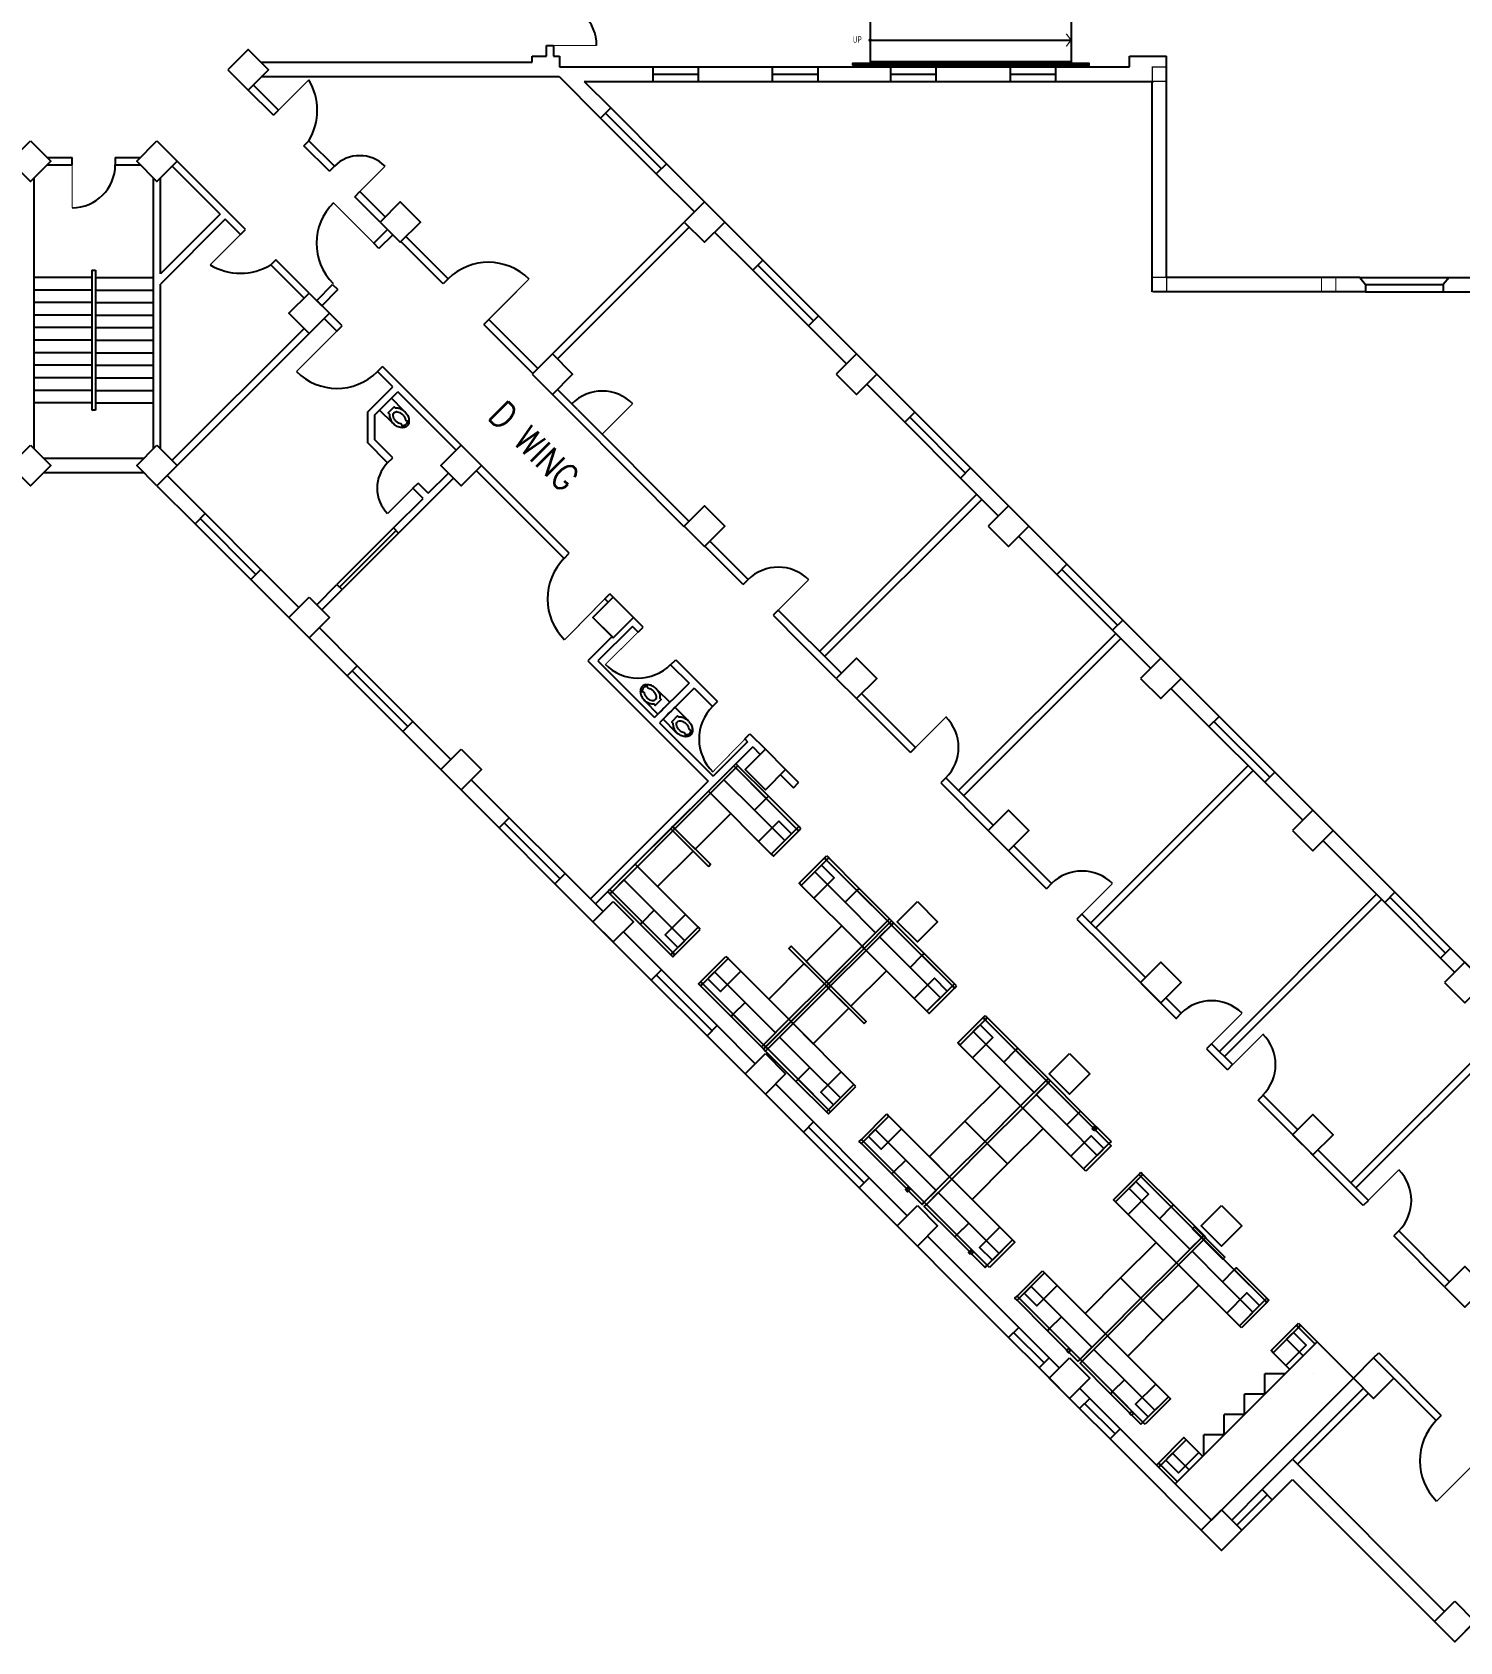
# Model space of a CAD drawing. Header units: inches. Extents: x -3235 to 3296, y 161 to 2924.
# Drawn here: x -1918 to -724, y 188 to 1535 of the extents above; entities that cross this region are included whole.
import ezdxf
from ezdxf.enums import TextEntityAlignment as Align

# ---------------------------------------------------------------- set-up
doc = ezdxf.new("R2010")
doc.units = ezdxf.units.IN
doc.header["$LTSCALE"] = 96
doc.header["$MEASUREMENT"] = 0
doc.layers.get('0').update_dxf_attribs({"linetype": 'CONTINUOUS'})
for name, color, linetype in [('A-ANNO-TEXT', 4, 'CONTINUOUS'), ('A-COLS', 5, 'CONTINUOUS'), ('A-DOOR', 2, 'CONTINUOUS'), ('A-FLOR-HRAL', 1, 'CONTINUOUS'), ('A-FLOR-PFIX', 2, 'CONTINUOUS'), ('A-FLOR-RAMP', 2, 'CONTINUOUS'), ('A-FLOR-STRS', 2, 'CONTINUOUS'), ('A-FURN', 3, 'CONTINUOUS'), ('A-GLAZ', 2, 'CONTINUOUS'), ('A-GLAZ-SILL', 1, 'CONTINUOUS'), ('A-WALL-FULL', 6, 'CONTINUOUS')]:
    doc.layers.add(name, color=color, linetype=linetype)
doc.styles.add('11', font='simplex', dxfattribs={"width": 0.85, "height": 11})
doc.styles.add('ARCHQUIK', font='archquik.shx', dxfattribs={"width": 0.75})

# ---------------------------------------------------------------- blocks, each defined once
blk = doc.blocks.new('P2477016')
for p, q in [((-3.603083, -23.831759), (-3.603083, -23.831759)), ((-2.504894, -21.068753), (-2.504894, -21.068753))]:
    blk.add_line(p, q)
for points in [[(-6.93083, -16.399601, -0.022673), (-7, -14.875), (-7, 0), (-3.020761, 0), (0, 0), (3.020761, 0), (7, 0), (7, -14.875)], [(-6.937926, -16.211212, -0.074934), (-6.387938, -12.562014, -0.085426), (-4.920528, -9.670474, -0.066386), (-3.550098, -8.264603), (-3.550098, -6.711212), (3.449902, -6.711212), (3.449902, -8.264603, -0.066386), (4.820333, -9.670474, -0.085426), (6.287743, -12.562014, -0.111314), (6.709134, -17.991061)], [(3.991504, -23.722377, -0.562484), (3.158962, -23.529526), (2.424162, -21.300368, -0.238976), (2.492058, -20.853364, 0.08035), (3.421006, -18.976205, 0.074934), (3.837731, -16.211212, 0.074934), (3.421006, -13.446218, 0.085426), (2.414145, -11.462194, 0.066386), (1.597345, -10.624271, 0.330534), (-1.69754, -10.624271, 0.066386), (-2.51434, -11.462194, 0.085426), (-3.521201, -13.446218, 0.074934), (-3.937926, -16.211212, 0.074934), (-3.521201, -18.976205, 0.08035), (-2.592253, -20.853364, -0.238976), (-2.524357, -21.300368), (-3.250575, -23.503493, -0.549653), (-4.069149, -23.710095)], [(-4.023967, -23.748064, 0.06085), (-2.498761, -25.015482, 0.143932), (0, -25.75)], [(-2.976493, -22.67201, 0.063273), (-1.687041, -23.754089, 0.143932), (0, -24.25)], [(0, -25.75, 0.143932), (2.498761, -25.015482, 0.107177), (4.949747, -22.564786, 0.077997), (6.431696, -19.212481, 0.065232), (7, -14.875)], [(0, -24.25, 0.143932), (1.687041, -23.754089, 0.059203), (2.902316, -22.750942)]]:
    blk.add_lwpolyline(points, format="xyb")
for centre, radius, start, end in [((5.443363, -16.211212), 12.38129, 180, 197.141641), ((2.746106, -17.043143), 9.558648, 197.141641, 216.672481), ((1.035634, -18.316811), 7.426057, 216.672481, 226.574161)]:
    blk.add_arc(centre, radius, start, end)
blk = doc.blocks.new('WC')
at = {"layer": 'A-FLOR-PFIX', "xscale": -1}
blk.add_blockref('P2477016', (0, 0), dxfattribs=at)
blk = doc.blocks.new('Work Station')
at = {"layer": 'A-FURN'}
for points in [[(-1213.1, 802.4), (-1214.8, 804.2), (-1236, 783), (-1234.3, 781.2)], [(-1162.1, 751.5), (-1213.1, 802.4), (-1234.3, 781.2), (-1183.4, 730.3)], [(-1187.6, 776.9), (-1213.1, 802.4), (-1223, 792.5), (-1197.5, 767)], [(-1211.3, 804.2), (-1213.1, 805.9), (-1214.8, 804.2), (-1213.1, 802.4)], [(-1187.6, 776.9), (-1185.8, 778.7), (-1211.3, 804.2), (-1213.1, 802.4)], [(-1234.3, 781.2), (-1236, 783), (-1265.7, 753.3), (-1264, 751.5)], [(-1217.3, 764.2), (-1234.3, 781.2), (-1264, 751.5), (-1247, 734.5)], [(-1162.1, 751.5), (-1187.6, 776.9), (-1197.5, 767), (-1172, 741.6)], [(-1162.1, 751.5), (-1160.4, 753.3), (-1185.8, 778.7), (-1187.6, 776.9)], [(-1166.4, 747.2), (-1177, 757.9), (-1194, 740.9), (-1183.4, 730.3)], [(-1265.7, 749.7), (-1267.5, 751.5), (-1297.2, 721.8), (-1295.4, 720)], [(-1248.8, 732.8), (-1265.7, 749.7), (-1295.4, 720), (-1278.5, 703.1)], [(-1264, 751.5), (-1265.7, 753.3), (-1267.5, 751.5), (-1265.7, 749.7)], [(-1236, 720), (-1234.3, 721.8), (-1264, 751.5), (-1265.7, 749.7)], [(-1160.4, 749.7), (-1162.1, 751.5), (-1183.4, 730.3), (-1181.6, 728.5)], [(-1158.6, 751.5), (-1160.4, 753.3), (-1162.1, 751.5), (-1160.4, 749.7)], [(-1295.4, 720), (-1297.2, 721.8), (-1318.4, 700.6), (-1316.6, 698.8)], [(-1244.5, 669.1), (-1295.4, 720), (-1316.6, 698.8), (-1265.7, 647.9)], [(-1316.6, 698.8), (-1318.4, 700.6), (-1320.2, 698.8), (-1318.4, 697)], [(-1281.3, 683.3), (-1306.7, 708.7), (-1316.6, 698.8), (-1291.2, 673.4)], [(-1293, 671.6), (-1291.2, 673.4), (-1316.6, 698.8), (-1318.4, 697)], [(-1255.8, 657.8), (-1281.3, 683.3), (-1291.2, 673.4), (-1265.7, 647.9)], [(-1244.5, 669.1), (-1255.1, 679.7), (-1272.1, 662.7), (-1261.5, 652.1)], [(-1267.5, 646.1), (-1265.7, 647.9), (-1291.2, 673.4), (-1293, 671.6)], [(-1242.8, 667.3), (-1244.5, 669.1), (-1265.7, 647.9), (-1264, 646.1)], [(-1264, 646.1), (-1265.7, 647.9), (-1267.5, 646.1), (-1265.7, 644.4)]]:
    blk.add_lwpolyline(points, close=True, dxfattribs=at)

msp = doc.modelspace()

# ---------------------------------------------------------------- linework, layer by layer
at = {"layer": 'A-COLS'}
for points in [[(-1754.7, 1503.1), (-1737.7, 1486.1), (-1720.7, 1503.1), (-1737.7, 1520.1)], [(-1920, 1443.7), (-1903, 1426.7), (-1920, 1409.8), (-1937, 1426.7)], [(-1814.1, 1443.7), (-1797.1, 1426.7), (-1814.1, 1409.8), (-1831, 1426.7)], [(-1627.4, 1375.8), (-1610.4, 1358.9), (-1593.4, 1375.8), (-1610.4, 1392.8)], [(-1372.8, 1375.8), (-1355.9, 1358.9), (-1338.9, 1375.8), (-1355.9, 1392.8)], [(-1686.8, 1316.4), (-1669.8, 1299.5), (-1686.8, 1282.5), (-1703.8, 1299.5)], [(-1500.1, 1248.5), (-1483.1, 1231.6), (-1466.2, 1248.5), (-1483.1, 1265.5)], [(-1245.5, 1248.5), (-1228.6, 1231.6), (-1211.6, 1248.5), (-1228.6, 1265.5)], [(-1920, 1189.1), (-1903, 1172.2), (-1920, 1155.2), (-1937, 1172.2)], [(-1559.5, 1189.1), (-1542.5, 1172.2), (-1559.5, 1155.2), (-1576.5, 1172.2)], [(-1372.8, 1121.3), (-1355.9, 1104.3), (-1338.9, 1121.3), (-1355.9, 1138.2)], [(-1118.3, 1121.3), (-1101.3, 1104.3), (-1084.3, 1121.3), (-1101.3, 1138.2)], [(-1686.8, 1061.9), (-1669.8, 1044.9), (-1686.8, 1027.9), (-1703.8, 1044.9)], [(-1432.2, 1061.9), (-1415.3, 1044.9), (-1432.2, 1027.9), (-1449.2, 1044.9)], [(-1245.5, 994), (-1228.6, 977), (-1211.6, 994), (-1228.6, 1011)], [(-991, 994), (-974, 977), (-957, 994), (-974, 1011)], [(-1559.5, 934.6), (-1542.5, 917.6), (-1559.5, 900.6), (-1576.5, 917.6)], [(-1304.9, 934.6), (-1288, 917.6), (-1304.9, 900.6), (-1321.9, 917.6)], [(-1118.3, 866.7), (-1101.3, 849.7), (-1084.3, 866.7), (-1101.3, 883.7)], [(-863.7, 866.7), (-846.7, 849.7), (-829.8, 866.7), (-846.7, 883.7)], [(-1432.2, 807.3), (-1415.3, 790.3), (-1432.2, 773.4), (-1449.2, 790.3)], [(-1177.7, 807.3), (-1160.7, 790.3), (-1177.7, 773.4), (-1194.6, 790.3)], [(-991, 739.4), (-974, 722.5), (-957, 739.4), (-974, 756.4)], [(-736.4, 739.4), (-719.5, 722.5), (-702.5, 739.4), (-719.5, 756.4)], [(-1304.9, 680), (-1288, 663.1), (-1304.9, 646.1), (-1321.9, 663.1)], [(-1050.4, 680), (-1033.4, 663.1), (-1050.4, 646.1), (-1067.4, 663.1)], [(-863.7, 612.1), (-846.7, 595.2), (-829.8, 612.1), (-846.7, 629.1)], [(-1177.7, 552.8), (-1160.7, 535.8), (-1177.7, 518.8), (-1194.6, 535.8)], [(-923.1, 552.8), (-906.1, 535.8), (-923.1, 518.8), (-940.1, 535.8)], [(-736.4, 484.9), (-719.5, 467.9), (-702.5, 484.9), (-719.5, 501.8)], [(-1050.4, 425.5), (-1033.4, 408.5), (-1050.4, 391.5), (-1067.4, 408.5)], [(-795.8, 425.5), (-778.9, 408.5), (-795.8, 391.5), (-812.8, 408.5)], [(-923.1, 298.2), (-906.1, 281.2), (-923.1, 264.3), (-940.1, 281.2)], [(-727.9, 221.8), (-711, 204.9), (-727.9, 187.9), (-744.9, 204.9)]]:
    msp.add_lwpolyline(points, close=True, dxfattribs=at)
at = {"layer": 'A-COLS', "const_width": 1}
for points in [[(-969.1, 1493.5), (-969.1, 1505.5), (-981.1, 1505.5), (-981.1, 1493.5)], [(-969.1, 1317.5), (-969.1, 1329.5), (-981.1, 1329.5), (-981.1, 1317.5)], [(-827.5, 1317.5), (-827.5, 1329.5), (-839.5, 1329.5), (-839.5, 1317.5)]]:
    msp.add_lwpolyline(points, close=True, dxfattribs=at)
at = {"layer": 'A-COLS'}
for points in [[(-1814.1, 1155.2), (-1831, 1172.2), (-1814.1, 1189.1)], [(-1814.1, 1189.1), (-1797.1, 1172.2), (-1814.1, 1155.2)]]:
    msp.add_lwpolyline(points, dxfattribs=at)
at = {"layer": 'A-DOOR'}
for points, const_width in [([(-1482.1, 1523.5), (-1446.1, 1523.5)], 1), ([(-1712.4, 1469.3), (-1686.9, 1494.8)], 1), ([(-1885, 1423.7), (-1885, 1387.7)], 1), ([(-1644.4, 1401.3), (-1623.1, 1422.5)], 1), ([(-1632.5, 1358), (-1666.4, 1391.9)], 1), ([(-1744.2, 1365.3), (-1769.6, 1339.9)], 1), ([(-1536.6, 1294.1), (-1502.7, 1328)], 1), ([(-1663.4, 1284.6), (-1697.4, 1250.7)], 1), ([(-1441.4, 1198.3), (-1416, 1223.8)], 1), ([(-1599.8, 1153.1), (-1621, 1131.9)], 1), ([(-1294.1, 1051), (-1268.6, 1076.5)], 1), ([(-1439.3, 1060.5), (-1472.9, 1026.2)], 1), ([(-1411.4, 1032.6), (-1438.8, 1005.7)], 0.8), ([(-1179.2, 936.2), (-1153.8, 961.6)], 1), ([(-1322, 943.2), (-1348.9, 915.7)], 0.8), ([(-1039.9, 796.8), (-1014.5, 822.2)], 1), ([(-931.4, 688.3), (-905.9, 713.8)], 1), ([(-913.9, 670.8), (-888.4, 696.2)], 1), ([(-800.2, 557.2), (-774.8, 582.6)], 1), ([(-709.2, 339.4), (-743.2, 305.4)], 1)]:
    msp.add_lwpolyline(points, dxfattribs=dict(at, const_width=const_width))
for points in [[(-887, 395.1), (-887, 412)], [(-870.1, 412), (-887, 412)], [(-904, 378.1), (-904, 395.1)], [(-887, 395.1), (-904, 395.1)], [(-921, 361.1), (-921, 378.1)], [(-904, 378.1), (-921, 378.1)], [(-938, 344.2), (-938, 361.1)], [(-921, 361.1), (-938, 361.1)]]:
    msp.add_lwpolyline(points, dxfattribs=at)
for centre, radius, start, end in [((-1482.1, 1523.5), 36, 0, 90), ((-1729.3, 1469.3), 49.4, 328.9978, 31.0022), ((-1644.4, 1401.3), 30, 45, 135), ((-1885, 1423.7), 36, 270, 0), ((-1632.5, 1358), 48, 135, 224.5677), ((-1744.2, 1382.3), 49.4, 238.9978, 301.0022), ((-1536.6, 1294.1), 48, 45, 134.5677), ((-1663.4, 1284.6), 48, 225, 314.5677), ((-1441.4, 1198.3), 36, 45, 135), ((-1599.8, 1153.1), 30, 135, 225), ((-1439.3, 1060.5), 48, 134.9984, 225.6054), ((-1294.1, 1051), 36, 45, 135), ((-1411.4, 1032.6), 38.4, 224.3946, 315.05), ((-1322, 943.2), 38.4, 134.95, 225.6054), ((-1179.2, 936.2), 36, 315, 45), ((-1039.9, 796.8), 36, 45, 135), ((-931.4, 688.3), 36, 45, 135), ((-913.9, 670.8), 36, 315, 45), ((-800.2, 557.2), 36, 315, 45), ((-709.2, 339.4), 48, 135.4323, 225)]:
    msp.add_arc(centre, radius, start, end, dxfattribs=at)
at = {"layer": 'A-FLOR-HRAL'}
msp.add_lwpolyline([(-1232.1, 1507), (-1034, 1507), (-1034, 1508.5), (-1232.1, 1508.5)], close=True, dxfattribs=at)
at = {"layer": 'A-FLOR-RAMP'}
msp.add_line((-1217.1, 1528), (-1049.1, 1528), dxfattribs=at)
at = {"layer": 'A-FLOR-RAMP', "const_width": 1.5}
msp.add_lwpolyline([(-1217.9, 1528, 1), (-1216.4, 1528, 1)], format="xyb", close=True, dxfattribs=at)
at = {"layer": 'A-FLOR-RAMP', "const_width": 1}
for points in [[(-1049.1, 1528), (-1053.1, 1533.3)], [(-1049.1, 1528), (-1053.1, 1522.7)]]:
    msp.add_lwpolyline(points, dxfattribs=at)
at = {"layer": 'A-FLOR-STRS'}
for p, q in [((-1217.1, 1547.5), (-1217.1, 1508.5)), ((-1049.1, 1547.5), (-1049.1, 1508.5)), ((-1217.1, 1510), (-1049.1, 1510)), ((-1217.1, 1507), (-1217.1, 1505.5)), ((-1049.1, 1507), (-1049.1, 1505.5)), ((-1868.5, 1335.5), (-1868.5, 1218.5)), ((-1868.5, 1335.5), (-1865.5, 1335.5)), ((-1865.5, 1335.5), (-1865.5, 1218.5)), ((-1868.5, 1329.4), (-1917, 1329.4)), ((-1865.5, 1329.4), (-1817.1, 1329.4)), ((-1868.5, 1318.9), (-1917, 1318.9)), ((-1868.5, 1308.4), (-1917, 1308.4)), ((-1865.5, 1318.9), (-1817.1, 1318.9)), ((-1865.5, 1308.4), (-1817.1, 1308.4)), ((-1868.5, 1297.9), (-1917, 1297.9)), ((-1865.5, 1297.9), (-1817.1, 1297.9)), ((-1868.5, 1287.4), (-1917, 1287.4)), ((-1865.5, 1287.4), (-1817.1, 1287.4)), ((-1868.5, 1276.9), (-1917, 1276.9)), ((-1868.5, 1266.4), (-1917, 1266.4)), ((-1865.5, 1276.9), (-1817.1, 1276.9)), ((-1865.5, 1266.4), (-1817.1, 1266.4)), ((-1868.5, 1255.9), (-1917, 1255.9)), ((-1865.5, 1255.9), (-1817.1, 1255.9)), ((-1868.5, 1245.4), (-1917, 1245.4)), ((-1865.5, 1245.4), (-1817.1, 1245.4)), ((-1868.5, 1234.9), (-1917, 1234.9)), ((-1865.5, 1234.9), (-1817.1, 1234.9)), ((-1868.5, 1224.4), (-1917, 1224.4)), ((-1865.5, 1218.5), (-1868.5, 1218.5)), ((-1865.5, 1224.4), (-1817.1, 1224.4))]:
    msp.add_line(p, q, dxfattribs=at)
at = {"layer": 'A-FURN'}
for points in [[(-1122.7, 710.1), (-1121, 708.3), (-1142.2, 687.1), (-1143.9, 688.9)], [(-1121, 708.3), (-1070, 657.4), (-1091.3, 636.2), (-1142.2, 687.1)], [(-1125.2, 704.1), (-1114.6, 693.5), (-1131.6, 676.5), (-1142.2, 687.1)], [(-1121, 708.3), (-1095.5, 682.8), (-1105.4, 672.9), (-1130.9, 698.4)], [(-1121, 711.8), (-1119.2, 710.1), (-1121, 708.3), (-1122.7, 710.1)], [(-1121, 708.3), (-1119.2, 710.1), (-1093.7, 684.6), (-1095.5, 682.8)], [(-1095.5, 682.8), (-1070, 657.4), (-1079.9, 647.5), (-1105.4, 672.9)], [(-1095.5, 682.8), (-1093.7, 684.6), (-1068.3, 659.2), (-1070, 657.4)], [(-1108.2, 653.1), (-1091.3, 636.2), (-1121, 606.5), (-1137.9, 623.5)], [(-1070, 657.4), (-1068.3, 655.6), (-1089.5, 634.4), (-1091.3, 636.2)], [(-1089.5, 634.4), (-1091.3, 636.2), (-1070, 657.4), (-1068.3, 655.6)], [(-1038.6, 583.5), (-1089.5, 634.4), (-1068.3, 655.6), (-1017.4, 604.7)], [(-1052.7, 620.3), (-1078.2, 645.7), (-1068.3, 655.6), (-1042.8, 630.2)], [(-1068.3, 659.2), (-1066.5, 657.4), (-1068.3, 655.6), (-1070, 657.4)], [(-1068.3, 655.6), (-1070, 657.4), (-1068.3, 659.2), (-1066.5, 657.4)], [(-1041.1, 631.9), (-1042.8, 630.2), (-1068.3, 655.6), (-1066.5, 657.4)], [(-1091.3, 636.2), (-1089.5, 634.4), (-1119.2, 604.7), (-1121, 606.5)], [(-1119.2, 604.7), (-1121, 606.5), (-1091.3, 636.2), (-1089.5, 634.4)], [(-1102.2, 587.7), (-1119.2, 604.7), (-1089.5, 634.4), (-1072.5, 617.4)], [(-1203.3, 629.5), (-1201.6, 627.7), (-1222.8, 606.5), (-1224.5, 608.2)], [(-1201.6, 627.7), (-1150.7, 576.8), (-1171.9, 555.6), (-1222.8, 606.5)], [(-1201.6, 627.7), (-1191, 617.1), (-1207.9, 600.1), (-1218.5, 610.7)], [(-1137.9, 623.5), (-1121, 606.5), (-1150.7, 576.8), (-1167.6, 593.8)], [(-1027.3, 594.8), (-1052.7, 620.3), (-1042.8, 630.2), (-1017.4, 604.7)], [(-1015.6, 606.5), (-1017.4, 604.7), (-1042.8, 630.2), (-1041.1, 631.9)], [(-1224.5, 608.2), (-1222.8, 606.5), (-1224.5, 604.7), (-1226.3, 606.5)], [(-1224.5, 604.7), (-1222.8, 606.5), (-1197.3, 581), (-1199.1, 579.3)], [(-1212.9, 616.4), (-1187.4, 590.9), (-1197.3, 581), (-1222.8, 606.5)], [(-1121, 606.5), (-1119.2, 604.7), (-1148.9, 575), (-1150.7, 576.8)], [(-1148.9, 575), (-1150.7, 576.8), (-1121, 606.5), (-1119.2, 604.7)], [(-1038.6, 583.5), (-1049.2, 594.1), (-1032.2, 611.1), (-1021.6, 600.5)], [(-1029.6, 615.4), (-1031.3, 617.1), (-1029.6, 618.9), (-1027.8, 617.1)], [(-1131.9, 558), (-1148.9, 575), (-1119.2, 604.7), (-1102.2, 587.7)], [(-1036.8, 581.7), (-1038.6, 583.5), (-1017.4, 604.7), (-1015.6, 602.9)], [(-1199.1, 579.3), (-1197.3, 581), (-1171.9, 555.6), (-1173.6, 553.8)], [(-1187.4, 590.9), (-1162, 565.5), (-1171.9, 555.6), (-1197.3, 581)], [(-990.6, 580.7), (-988.9, 578.9), (-990.6, 577.1), (-992.4, 578.9)], [(-1185.8, 568), (-1184.1, 566.2), (-1185.8, 564.5), (-1187.6, 566.2)], [(-1185.8, 564.5), (-1187.6, 566.2), (-1185.8, 568), (-1184.1, 566.2)], [(-1150.7, 576.8), (-1148.9, 575), (-1170.1, 553.8), (-1171.9, 555.6)], [(-1170.1, 553.8), (-1171.9, 555.6), (-1150.7, 576.8), (-1148.9, 575)], [(-1119.2, 502.9), (-1170.1, 553.8), (-1148.9, 575), (-1098, 524.1)], [(-992.4, 578.9), (-990.6, 577.1), (-1011.8, 555.9), (-1013.6, 557.7)], [(-990.6, 577.1), (-939.7, 526.2), (-960.9, 505), (-1011.8, 555.9)], [(-994.9, 572.9), (-984.3, 562.3), (-1001.2, 545.3), (-1011.8, 555.9)], [(-990.6, 577.1), (-965.2, 551.7), (-975.1, 541.8), (-1000.5, 567.2)], [(-990.6, 577.1), (-988.9, 578.9), (-963.4, 553.5), (-965.2, 551.7)], [(-1144.6, 528.3), (-1146.4, 526.6), (-1171.9, 552), (-1170.1, 553.8)], [(-1144.6, 528.3), (-1170.1, 553.8), (-1160.2, 563.7), (-1134.7, 538.2)], [(-965.2, 551.7), (-963.4, 553.5), (-937.9, 528), (-939.7, 526.2)], [(-965.2, 551.7), (-939.7, 526.2), (-949.6, 516.3), (-975.1, 541.8)], [(-1119.2, 502.9), (-1121, 501.1), (-1146.4, 526.6), (-1144.6, 528.3)], [(-1119.2, 502.9), (-1144.6, 528.3), (-1134.7, 538.2), (-1109.3, 512.8)], [(-1114.9, 507.1), (-1125.6, 517.7), (-1108.6, 534.7), (-1098, 524.1)], [(-939.7, 526.2), (-937.9, 524.5), (-959.2, 503.3), (-960.9, 505)], [(-959.2, 503.3), (-960.9, 505), (-939.7, 526.2), (-937.9, 524.5)], [(-920.3, 509.7), (-922.1, 507.9), (-947.5, 533.3), (-945.8, 535.1)], [(-937.9, 528), (-936.2, 526.2), (-937.9, 524.5), (-939.7, 526.2)], [(-937.9, 524.5), (-939.7, 526.2), (-937.9, 528), (-936.2, 526.2)], [(-1133.2, 511.8), (-1134.9, 513.5), (-1133.2, 515.3), (-1131.4, 513.5)], [(-1117.4, 501.1), (-1119.2, 502.9), (-1098, 524.1), (-1096.2, 522.3)], [(-977.9, 522), (-960.9, 505), (-990.6, 475.3), (-1007.6, 492.3)], [(-908.2, 452.3), (-959.2, 503.3), (-937.9, 524.5), (-887, 473.6)], [(-922.4, 489.1), (-947.8, 514.6), (-937.9, 524.5), (-912.5, 499)], [(-1073, 498.3), (-1071.2, 496.5), (-1092.4, 475.3), (-1094.2, 477.1)], [(-960.9, 505), (-959.2, 503.3), (-988.9, 473.6), (-990.6, 475.3)], [(-988.9, 473.6), (-990.6, 475.3), (-960.9, 505), (-959.2, 503.3)], [(-971.9, 456.6), (-988.9, 473.6), (-959.2, 503.3), (-942.2, 486.3)], [(-896.9, 463.7), (-922.4, 489.1), (-912.5, 499), (-887, 473.6)], [(-885.3, 475.3), (-887, 473.6), (-912.5, 499), (-910.7, 500.8)], [(-1071.2, 496.5), (-1020.3, 445.6), (-1041.5, 424.4), (-1092.4, 475.3)], [(-1082.5, 485.2), (-1057.1, 459.8), (-1067, 449.9), (-1092.4, 475.3)], [(-1071.2, 496.5), (-1060.6, 485.9), (-1077.6, 469), (-1088.2, 479.6)], [(-1007.6, 492.3), (-990.6, 475.3), (-1020.3, 445.6), (-1037.3, 462.6)], [(-1094.2, 477.1), (-1092.4, 475.3), (-1094.2, 473.6), (-1096, 475.3)], [(-1094.2, 473.6), (-1092.4, 475.3), (-1067, 449.9), (-1068.8, 448.1)], [(-990.6, 475.3), (-988.9, 473.6), (-1018.6, 443.9), (-1020.3, 445.6)], [(-1018.6, 443.9), (-1020.3, 445.6), (-990.6, 475.3), (-988.9, 473.6)], [(-1001.6, 426.9), (-1018.6, 443.9), (-988.9, 473.6), (-971.9, 456.6)], [(-908.2, 452.3), (-918.8, 462.9), (-901.9, 479.9), (-891.3, 469.3)], [(-906.5, 450.6), (-908.2, 452.3), (-887, 473.6), (-885.3, 471.8)], [(-885.3, 471.8), (-887, 473.6), (-885.3, 475.3), (-883.5, 473.6)], [(-1057.1, 459.8), (-1031.6, 434.3), (-1041.5, 424.4), (-1067, 449.9)], [(-1068.8, 448.1), (-1067, 449.9), (-1041.5, 424.4), (-1043.3, 422.6)], [(-1020.3, 445.6), (-1018.6, 443.9), (-1039.8, 422.6), (-1041.5, 424.4)], [(-1039.8, 422.6), (-1041.5, 424.4), (-1020.3, 445.6), (-1018.6, 443.9)], [(-860.5, 452.7), (-858.8, 450.9), (-880, 429.7), (-881.7, 431.5)], [(-863, 446.7), (-852.4, 436.1), (-869.4, 419.1), (-880, 429.7)], [(-858.8, 454.5), (-857, 452.7), (-858.8, 450.9), (-860.5, 452.7)], [(-1051.1, 433.3), (-1049.4, 431.5), (-1051.1, 429.8), (-1052.9, 431.5)], [(-1051.1, 429.8), (-1052.9, 431.5), (-1051.1, 433.3), (-1049.4, 431.5)], [(-988.9, 371.7), (-1039.8, 422.6), (-1018.6, 443.9), (-967.6, 392.9)], [(-1014.3, 397.2), (-1039.8, 422.6), (-1029.9, 432.5), (-1004.4, 407.1)], [(-1014.3, 397.2), (-1016.1, 395.4), (-1041.5, 420.9), (-1039.8, 422.6)], [(-988.9, 371.7), (-1014.3, 397.2), (-1004.4, 407.1), (-979, 381.6)], [(-846.4, 412.4), (-846.4, 412.4)], [(-988.9, 371.7), (-990.6, 370), (-1016.1, 395.4), (-1014.3, 397.2)], [(-984.6, 376), (-995.2, 386.6), (-978.2, 403.5), (-967.6, 392.9)], [(-987.1, 370), (-988.9, 371.7), (-967.6, 392.9), (-965.9, 391.2)], [(-998.4, 377.1), (-1000.2, 378.8), (-998.4, 380.6), (-996.7, 378.8)], [(-975.8, 337.4), (-974, 335.7), (-952.8, 356.9), (-954.6, 358.7)], [(-969.8, 339.9), (-959.2, 329.3), (-942.2, 346.3), (-952.8, 356.9)], [(-977.6, 335.7), (-975.8, 333.9), (-974, 335.7), (-975.8, 337.4)]]:
    msp.add_lwpolyline(points, close=True, dxfattribs=at)
for points in [[(-866.2, 415.9), (-880, 429.7), (-858.8, 450.9), (-845, 437.1)], [(-854.9, 427.2), (-868.7, 441), (-858.8, 450.9), (-845, 437.1)], [(-845, 437.1), (-858.8, 450.9), (-857, 452.7), (-843.2, 438.9)], [(-812.8, 408.5), (-843.2, 438.9), (-962, 320.1), (-931.6, 289.7)], [(-931.6, 289.7), (-812.8, 408.5)], [(-939, 343.1), (-952.8, 356.9), (-974, 335.7), (-960.2, 321.9)], [(-950.3, 331.8), (-964.1, 345.6), (-974, 335.7), (-960.2, 321.9)], [(-960.2, 321.9), (-974, 335.7), (-975.8, 333.9), (-962, 320.1)]]:
    msp.add_lwpolyline(points, dxfattribs=at)
at = {"layer": 'A-GLAZ'}
for p, q in [((-1399.1, 1499.5), (-1361.1, 1499.5)), ((-1299.1, 1499.5), (-1261.1, 1499.5)), ((-1200.1, 1499.5), (-1162.1, 1499.5)), ((-1100.1, 1499.5), (-1062.1, 1499.5)), ((-1438.6, 1467), (-1391.9, 1420.4)), ((-1311.3, 1339.8), (-1264.6, 1293.1)), ((-802.5, 1323.5), (-737.5, 1323.5)), ((-1184, 1212.5), (-1137.4, 1165.8)), ((-1778, 1127.6), (-1731.3, 1081)), ((-1613.9, 1117.7), (-1661.3, 1070.4)), ((-1056.7, 1085.2), (-1010.1, 1038.5)), ((-1650.7, 1000.4), (-1604, 953.7)), ((-929.5, 957.9), (-882.8, 911.3)), ((-1523.4, 873.1), (-1476.8, 826.4)), ((-782.3, 810.8), (-735.6, 764.1)), ((-1396.2, 745.8), (-1349.5, 699.1)), ((-1268.9, 618.5), (-1222.2, 571.8)), ((-1097.1, 446.7), (-1071.6, 421.2)), ((-1037.7, 387.3), (-1012.2, 361.8)), ((-884.9, 310.9), (-910.4, 285.5))]:
    msp.add_line(p, q, dxfattribs=at)
at = {"layer": 'A-GLAZ-SILL'}
for p, q in [((-1399.1, 1505.5), (-1361.1, 1505.5)), ((-1299.1, 1505.5), (-1261.1, 1505.5)), ((-1200.1, 1505.5), (-1162.1, 1505.5)), ((-1100.1, 1505.5), (-1062.1, 1505.5)), ((-1399.1, 1493.5), (-1361.1, 1493.5)), ((-1299.1, 1493.5), (-1261.1, 1493.5)), ((-1200.1, 1493.5), (-1162.1, 1493.5)), ((-1100.1, 1493.5), (-1062.1, 1493.5)), ((-1434.3, 1471.3), (-1387.7, 1424.6)), ((-1442.8, 1462.8), (-1396.2, 1416.1)), ((-1315.5, 1335.5), (-1268.9, 1288.9)), ((-1307.1, 1344), (-1260.4, 1297.3)), ((-807.5, 1329.5), (-732.5, 1329.5)), ((-802.5, 1317.5), (-737.5, 1317.5)), ((-1179.8, 1216.7), (-1133.1, 1170.1)), ((-1188.3, 1208.2), (-1141.6, 1161.6)), ((-1773.8, 1131.9), (-1727.1, 1085.2)), ((-1782.2, 1123.4), (-1735.6, 1076.7)), ((-1616.1, 1119.9), (-1663.4, 1072.5)), ((-1611.8, 1115.6), (-1659.2, 1068.2)), ((-1061, 1081), (-1014.3, 1034.3)), ((-1052.5, 1089.4), (-1005.8, 1042.8)), ((-1646.5, 1004.6), (-1599.8, 957.9)), ((-1655, 996.1), (-1608.3, 949.4)), ((-925.2, 962.2), (-878.6, 915.5)), ((-933.7, 953.7), (-887, 907)), ((-1519.2, 877.3), (-1472.5, 830.6)), ((-1527.7, 868.8), (-1481, 822.2)), ((-778.1, 815), (-731.4, 768.3)), ((-786.5, 806.5), (-739.9, 759.9)), ((-1400.4, 741.5), (-1353.7, 694.9)), ((-1391.9, 750), (-1345.2, 703.4)), ((-1264.6, 622.8), (-1218, 576.1)), ((-1273.1, 614.3), (-1226.5, 567.6)), ((-1092.8, 450.9), (-1067.4, 425.5)), ((-1101.3, 442.4), (-1075.8, 417)), ((-1033.4, 391.5), (-1008, 366.1)), ((-1041.9, 383), (-1016.4, 357.6)), ((-889.2, 315.2), (-914.6, 289.7)), ((-880.7, 306.7), (-906.1, 281.2))]:
    msp.add_line(p, q, dxfattribs=at)
at = {"layer": 'A-WALL-FULL'}
for p, q in [((-1488.1, 1514.5), (-1488.1, 1523.5)), ((-1488.1, 1523.5), (-1482.3, 1523.5)), ((-1482.1, 1523.5), (-1482.1, 1514.5)), ((-1726.6, 1509.5), (-1500.1, 1509.5)), ((-1500.1, 1514.5), (-1488.1, 1514.5)), ((-1500.1, 1509.5), (-1500.1, 1514.5)), ((-1482.1, 1514.5), (-1477.1, 1514.5)), ((-1477.1, 1514.5), (-1477.1, 1505.5)), ((-1000.1, 1514.5), (-969.1, 1514.5)), ((-1000.1, 1505.5), (-1000.1, 1514.5)), ((-969.1, 1329.5), (-969.1, 1514.5)), ((-1726.8, 1497.5), (-1477.6, 1497.5)), ((-1477.6, 1497.5), (-1442.8, 1462.8)), ((-1477.1, 1505.5), (-1399.1, 1505.5)), ((-1399.1, 1505.5), (-1399.1, 1493.5)), ((-1361.1, 1505.5), (-1299.1, 1505.5)), ((-1361.1, 1505.5), (-1361.1, 1493.5)), ((-1299.1, 1505.5), (-1299.1, 1493.5)), ((-1261.1, 1505.5), (-1200.1, 1505.5)), ((-1261.1, 1505.5), (-1261.1, 1493.5)), ((-1200.1, 1505.5), (-1200.1, 1493.5)), ((-1162.1, 1505.5), (-1100.1, 1505.5)), ((-1162.1, 1505.5), (-1162.1, 1493.5)), ((-1100.1, 1505.5), (-1100.1, 1493.5)), ((-1062.1, 1505.5), (-1000.1, 1505.5)), ((-1062.1, 1505.5), (-1062.1, 1493.5)), ((-1716.6, 1465.1), (-1737.7, 1486.1)), ((-1712.4, 1469.3), (-1733.4, 1490.4)), ((-1456.6, 1493.5), (-1434.3, 1471.3)), ((-1456.6, 1493.5), (-1399.1, 1493.5)), ((-1361.1, 1493.5), (-1299.1, 1493.5)), ((-1261.1, 1493.5), (-1200.1, 1493.5)), ((-1162.1, 1493.5), (-1100.1, 1493.5)), ((-1062.1, 1493.5), (-980.1, 1493.5)), ((-981.1, 1317.5), (-981.1, 1493.5)), ((-1716.6, 1465.1), (-1712.4, 1469.3)), ((-1434.3, 1471.3), (-1442.8, 1462.8)), ((-1691.2, 1439.6), (-1686.9, 1443.8)), ((-1686.9, 1443.8), (-1665.6, 1422.5)), ((-1906, 1429.7), (-1885, 1429.7)), ((-1885, 1423.7), (-1885, 1429.7)), ((-1849, 1429.7), (-1849, 1423.7)), ((-1849, 1429.7), (-1828, 1429.7)), ((-1669.8, 1418.3), (-1691.2, 1439.6)), ((-1906, 1423.7), (-1885, 1423.7)), ((-1849, 1423.7), (-1828, 1423.7)), ((-1761.2, 1382.3), (-1801.3, 1422.5)), ((-1739.9, 1369.6), (-1797.1, 1426.7)), ((-1669.8, 1418.3), (-1665.6, 1422.5)), ((-1387.7, 1424.6), (-1396.2, 1416.1)), ((-1396.2, 1416.1), (-1364.3, 1384.3)), ((-1387.7, 1424.6), (-1307.1, 1344)), ((-1917, 1412.8), (-1917, 1186.1)), ((-1817.1, 1186.1), (-1817.1, 1412.8)), ((-1811.1, 1332.4), (-1811.1, 1412.8)), ((-1648.6, 1397), (-1644.4, 1401.3)), ((-1644.4, 1401.3), (-1623.1, 1380.1)), ((-1627.4, 1375.8), (-1648.6, 1397)), ((-1761.2, 1382.3), (-1811.1, 1332.4)), ((-1756.9, 1378.1), (-1811.1, 1323.9)), ((-1744.2, 1365.3), (-1756.9, 1378.1)), ((-1483.1, 1265.5), (-1372.8, 1375.8)), ((-1744.2, 1365.3), (-1739.9, 1369.6)), ((-1621, 1369.5), (-1632.5, 1358)), ((-1616.8, 1365.2), (-1628.3, 1353.7)), ((-1616.8, 1365.2), (-1621, 1369.5)), ((-1570.3, 1328.3), (-1605.7, 1363.6)), ((-1478.9, 1261.3), (-1368.6, 1371.6)), ((-1347.4, 1367.3), (-1315.5, 1335.5)), ((-1628.3, 1353.7), (-1632.5, 1358)), ((-1574.5, 1324), (-1609.9, 1359.4)), ((-1714.5, 1344.1), (-1718.7, 1339.9)), ((-1718.7, 1339.9), (-1691, 1312.2)), ((-1686.8, 1316.4), (-1714.5, 1344.1)), ((-1307.1, 1344), (-1315.5, 1335.5)), ((-1811.1, 1186.1), (-1811.1, 1323.9)), ((-1680.4, 1310.1), (-1667.1, 1323.4)), ((-1667.1, 1323.4), (-1662.8, 1319.2)), ((-1570.3, 1328.3), (-1574.5, 1324)), ((-807.5, 1329.5), (-969.1, 1329.5)), ((-807.5, 1329.5), (-802.5, 1323.5)), ((-802.5, 1323.5), (-802.5, 1317.5)), ((-732.5, 1329.5), (-737.5, 1323.5)), ((-737.5, 1323.5), (-737.5, 1317.5)), ((-732.5, 1329.5), (-678.5, 1329.5)), ((-1680.4, 1310.1), (-1676.2, 1305.8)), ((-1676.2, 1305.8), (-1662.8, 1319.2)), ((-802.5, 1317.5), (-980.1, 1317.5)), ((-737.5, 1317.5), (-673.5, 1317.5)), ((-1663.4, 1284.6), (-1674.1, 1295.2)), ((-1659.2, 1288.9), (-1669.8, 1299.5)), ((-1536.4, 1294.3), (-1540.6, 1290.1)), ((-1495.3, 1253.3), (-1536.4, 1294.3)), ((-1260.4, 1297.3), (-1268.9, 1288.9)), ((-1260.4, 1297.3), (-1179.8, 1216.7)), ((-1801.3, 1176.4), (-1691, 1286.7)), ((-1797.1, 1172.2), (-1686.8, 1282.5)), ((-1663.4, 1284.6), (-1659.2, 1288.9)), ((-1499.6, 1249.1), (-1540.6, 1290.1)), ((-1268.9, 1288.9), (-1237.1, 1257)), ((-1629.5, 1250.7), (-1625.3, 1254.9)), ((-1469, 1098.6), (-1625.3, 1254.9)), ((-1616.8, 1237.9), (-1629.5, 1250.7)), ((-1220.1, 1240.1), (-1188.3, 1208.2)), ((-1638, 1216.7), (-1616.8, 1237.9)), ((-1632, 1214.2), (-1612.5, 1233.7)), ((-1563.7, 1184.9), (-1612.5, 1233.7)), ((-1483.1, 1231.6), (-1466.3, 1214.7)), ((-1462.1, 1219), (-1478.9, 1235.8)), ((-1638, 1216.7), (-1638, 1191.3)), ((-1632, 1214.2), (-1632, 1193.8)), ((-1466.3, 1214.7), (-1373.1, 1121)), ((-1462.1, 1219), (-1368.8, 1125.3)), ((-1179.8, 1216.7), (-1188.3, 1208.2)), ((-1621, 1174.3), (-1638, 1191.3)), ((-1616.8, 1178.5), (-1632, 1193.8)), ((-1909, 1178.2), (-1825, 1178.2)), ((-1621, 1174.3), (-1616.8, 1178.5)), ((-1909, 1166.2), (-1825, 1166.2)), ((-1805.6, 1163.7), (-1773.8, 1131.9)), ((-1611.8, 1115.6), (-1565.9, 1161.6)), ((-1587.1, 1148.8), (-1570.1, 1165.8)), ((-1570.1, 1165.8), (-1565.9, 1161.6)), ((-1473.2, 1094.4), (-1546.8, 1167.9)), ((-1133.1, 1170.1), (-1141.6, 1161.6)), ((-1141.6, 1161.6), (-1109.8, 1129.8)), ((-1133.1, 1170.1), (-1052.5, 1089.4)), ((-1814.1, 1155.2), (-1782.2, 1123.4)), ((-1599.8, 1153.1), (-1595.6, 1157.3)), ((-1591.3, 1144.6), (-1599.8, 1153.1)), ((-1587.1, 1148.8), (-1595.6, 1157.3)), ((-1259.5, 1016.4), (-1128, 1148)), ((-1773.8, 1131.9), (-1782.2, 1123.4)), ((-1616.1, 1119.9), (-1591.3, 1144.6)), ((-1255.3, 1012.2), (-1123.7, 1143.7)), ((-1616.1, 1119.9), (-1611.8, 1115.6)), ((-1323.5, 1072.5), (-1355.6, 1104.6)), ((-1319.3, 1076.7), (-1351.4, 1108.8)), ((-1092.8, 1112.8), (-1061, 1081)), ((-1473.2, 1094.4), (-1469, 1098.6)), ((-1727.1, 1085.2), (-1735.6, 1076.7)), ((-1727.1, 1085.2), (-1735.6, 1076.7)), ((-1727.1, 1085.2), (-1695.3, 1053.4)), ((-1052.5, 1089.4), (-1061, 1081)), ((-1735.6, 1076.7), (-1655, 996.1)), ((-1680.4, 1055.5), (-1663.4, 1072.5)), ((-1676.2, 1051.3), (-1659.2, 1068.2)), ((-1663.4, 1072.5), (-1659.2, 1068.2)), ((-1439.3, 1060.5), (-1435, 1064.7)), ((-1407.1, 1036.7), (-1435, 1064.7)), ((-1323.5, 1072.5), (-1319.3, 1076.7)), ((-1680.4, 1055.5), (-1676.2, 1051.3)), ((-1436.5, 1057.6), (-1449.2, 1044.9)), ((-1436.5, 1057.6), (-1439.3, 1060.5)), ((-1294.1, 1051), (-1298.3, 1046.8)), ((-1241.3, 998.2), (-1294.1, 1051)), ((-1449.2, 1044.9), (-1433.2, 1028.9)), ((-1416.2, 1037.4), (-1445, 1008.6)), ((-1411.3, 1032.5), (-1416.2, 1037.4)), ((-1298.3, 1046.8), (-1275.4, 1023.8)), ((-1005.8, 1042.8), (-1014.3, 1034.3)), ((-1005.8, 1042.8), (-925.2, 962.2)), ((-1678.3, 1036.4), (-1646.5, 1004.6)), ((-1433.2, 1028.9), (-1453.5, 1008.6)), ((-1411.3, 1032.5), (-1407.1, 1036.7)), ((-1245.5, 994), (-1275.4, 1023.8)), ((-1143.2, 900.1), (-1011.7, 1031.6)), ((-1138.9, 895.9), (-1007.4, 1027.4)), ((-1014.3, 1034.3), (-982.5, 1002.5)), ((-1646.5, 1004.6), (-1655, 996.1)), ((-1453.5, 1008.6), (-1352.8, 907.9)), ((-1445, 1008.6), (-1397.6, 961.2)), ((-1384.2, 1005.3), (-1379.9, 1009.6)), ((-1384.2, 1005.3), (-1368.8, 990)), ((-1379.9, 1009.6), (-1345, 974.7)), ((-1368.8, 990), (-1397.6, 961.2)), ((-1364.6, 985.7), (-1393.4, 956.9)), ((-1364.6, 985.7), (-1349.2, 970.3)), ((-965.5, 985.5), (-933.7, 953.7)), ((-1349.2, 970.4), (-1345, 974.7)), ((-1228.6, 977), (-1183.5, 931.9)), ((-1179.2, 936.2), (-1224.3, 981.3)), ((-1599.8, 957.9), (-1608.3, 949.4)), ((-1599.8, 957.9), (-1608.3, 949.4)), ((-1599.8, 957.9), (-1568, 926.1)), ((-1393.4, 956.9), (-1348.6, 912.2)), ((-925.2, 962.2), (-933.7, 953.7)), ((-1608.3, 949.4), (-1527.7, 868.8)), ((-1322.1, 943.3), (-1317.9, 947.5)), ((-1322.1, 943.3), (-1319.8, 941)), ((-1322.1, 943.3), (-1319.8, 941)), ((-1317.9, 947.5), (-1304.9, 934.6)), ((-1315.5, 936.7), (-1447.1, 805.2)), ((-1319.8, 941), (-1348.6, 912.2)), ((-1315.5, 936.7), (-1309.2, 930.3)), ((-1032.5, 789.4), (-901, 920.9)), ((-1028.3, 785.2), (-896.8, 916.7)), ((-1551, 909.1), (-1519.2, 877.3)), ((-1352.8, 907.9), (-1451.3, 809.4)), ((-1292.2, 913.4), (-1281.3, 902.5)), ((-1292.2, 913.4), (-1281.3, 902.5)), ((-1281.3, 902.5), (-1277.1, 906.8)), ((-1281.3, 902.5), (-1277.1, 906.8)), ((-1158, 906.5), (-1118.3, 866.7)), ((-1114, 871), (-1153.8, 910.7)), ((-878.6, 915.5), (-887, 907)), ((-887, 907), (-855.2, 875.2)), ((-878.6, 915.5), (-778.1, 815)), ((-1519.2, 877.3), (-1527.7, 868.8)), ((-1101.3, 849.7), (-1069.6, 818)), ((-1065.3, 822.3), (-1097.1, 854)), ((-838.3, 858.2), (-786.5, 806.5)), ((-1472.5, 830.6), (-1481, 822.2)), ((-1472.5, 830.6), (-1481, 822.2)), ((-1481, 822.2), (-1400.4, 741.5)), ((-1472.5, 830.6), (-1440.7, 798.8)), ((-924.8, 681.8), (-793.4, 813.3)), ((-920.6, 677.6), (-789.1, 809.1)), ((-778.1, 815), (-786.5, 806.5)), ((-1421.6, 796.7), (-1425.9, 800.9)), ((-1016.1, 773), (-1039.9, 796.8)), ((-1423.7, 781.9), (-1391.9, 750)), ((-1044.1, 792.6), (-1020.3, 768.8)), ((-1020.3, 768.8), (-960.7, 709.2)), ((-986.7, 743.7), (-1016.1, 773)), ((-731.4, 768.3), (-739.9, 759.9)), ((-731.4, 768.3), (-657.3, 694.2)), ((-739.9, 759.9), (-727.9, 747.9)), ((-1391.9, 750), (-1400.4, 741.5)), ((-969.8, 726.7), (-956.8, 713.8)), ((-1345.2, 703.4), (-1353.7, 694.9)), ((-1345.2, 703.4), (-1353.7, 694.9)), ((-1345.2, 703.4), (-1313.4, 671.5)), ((-814.9, 571.8), (-683.4, 703.4)), ((-1353.7, 694.9), (-1273.1, 614.3)), ((-931.4, 688.3), (-913.9, 670.8)), ((-810.7, 567.6), (-679.2, 699.1)), ((-935.6, 684.1), (-918.1, 666.5)), ((-913.9, 670.8), (-918.1, 666.5)), ((-1296.5, 654.6), (-1264.6, 622.8)), ((-888.4, 645.3), (-892.6, 641.1)), ((-804.5, 552.9), (-892.6, 641.1)), ((-859.5, 616.4), (-888.4, 645.3)), ((-1264.6, 622.8), (-1273.1, 614.3)), ((-800.2, 557.2), (-842.5, 599.4)), ((-1218, 576.1), (-1226.5, 567.6)), ((-1218, 576.1), (-1226.5, 567.6)), ((-1226.5, 567.6), (-1101.3, 442.4)), ((-1218, 576.1), (-1186.1, 544.3)), ((-1169.2, 527.3), (-1092.8, 450.9)), ((-736.4, 484.9), (-779, 527.5)), ((-732.2, 489.1), (-774.8, 531.7)), ((-1092.8, 450.9), (-1101.3, 442.4)), ((-1067.4, 425.5), (-1075.8, 417)), ((-1067.4, 425.5), (-1058.9, 417)), ((-795.8, 425.5), (-791.6, 429.7)), ((-743.4, 373.1), (-795.8, 425.5)), ((-791.6, 429.7), (-739.2, 377.3)), ((-1075.8, 417), (-1041.9, 383)), ((-1041.9, 400), (-1033.4, 391.5)), ((-1033.4, 391.5), (-1041.9, 383)), ((-804.3, 400), (-863.7, 340.6)), ((-800.1, 395.8), (-859.5, 336.4)), ((-743.4, 373.1), (-739.2, 377.3)), ((-1008, 366.1), (-1016.4, 357.6)), ((-1008, 366.1), (-931.6, 289.7)), ((-1016.4, 357.6), (-923.1, 264.3)), ((-889.2, 315.2), (-863.7, 340.6)), ((-863.7, 340.6), (-736.4, 213.3)), ((-880.7, 306.7), (-863.7, 323.6)), ((-863.7, 323.6), (-727.9, 187.9)), ((-880.7, 306.7), (-889.2, 315.2)), ((-906.1, 281.2), (-914.6, 289.7)), ((-727.9, 187.9), (-698.2, 217.6))]:
    msp.add_line(p, q, dxfattribs=at)
for points in [[(-1179.2, 936.2), (-1183.5, 931.9)], [(-1288, 917.6), (-1277.1, 906.8)], [(-1153.8, 910.7), (-1158, 906.5)], [(-1065.3, 822.3), (-1069.6, 818)], [(-1039.9, 796.8), (-1044.1, 792.6)], [(-956.8, 713.8), (-961.1, 709.5)], [(-931.4, 688.3), (-935.6, 684.1)], [(-800.2, 557.2), (-804.5, 552.9)], [(-774.8, 531.7), (-779, 527.5)]]:
    msp.add_lwpolyline(points, dxfattribs=at)

# ---------------------------------------------------------------- block references
at = {"layer": 'A-FLOR-PFIX', "rotation": 44.9999999999992}
for p in [(-1622.8, 1223.4), (-1385.6, 964.8)]:
    msp.add_blockref('WC', p, dxfattribs=at)
at = {"layer": 'A-FLOR-PFIX', "xscale": -0.9999999999999998, "rotation": 225}
msp.add_blockref('WC', (-1389.8, 969), dxfattribs=at)
at = {"layer": 'A-WALL-FULL'}
for p in [(-116.6, 116.6), (13.7, -14.9)]:
    msp.add_blockref('Work Station', p, dxfattribs=at)
at = {"layer": 'A-WALL-FULL', "xscale": -1, "rotation": 269.9999999999926}
msp.add_blockref('Work Station', (-2005.2, 2004.1), dxfattribs=at)

# ---------------------------------------------------------------- texts
at = {"layer": 'A-ANNO-TEXT', "style": '11', "width": 0.85}
msp.add_text('D WING', height=22, rotation=315, dxfattribs=at).set_placement((-1506.3, 1180.6), align=Align.CENTER)
at = {"layer": 'A-FLOR-RAMP', "insert": (-1231.6, 1531.2), "char_height": 5.5, "width": 39.5, "attachment_point": 1, "style": 'ARCHQUIK'}
msp.add_mtext('UP', dxfattribs=at)

doc.saveas('drawing.dxf')
